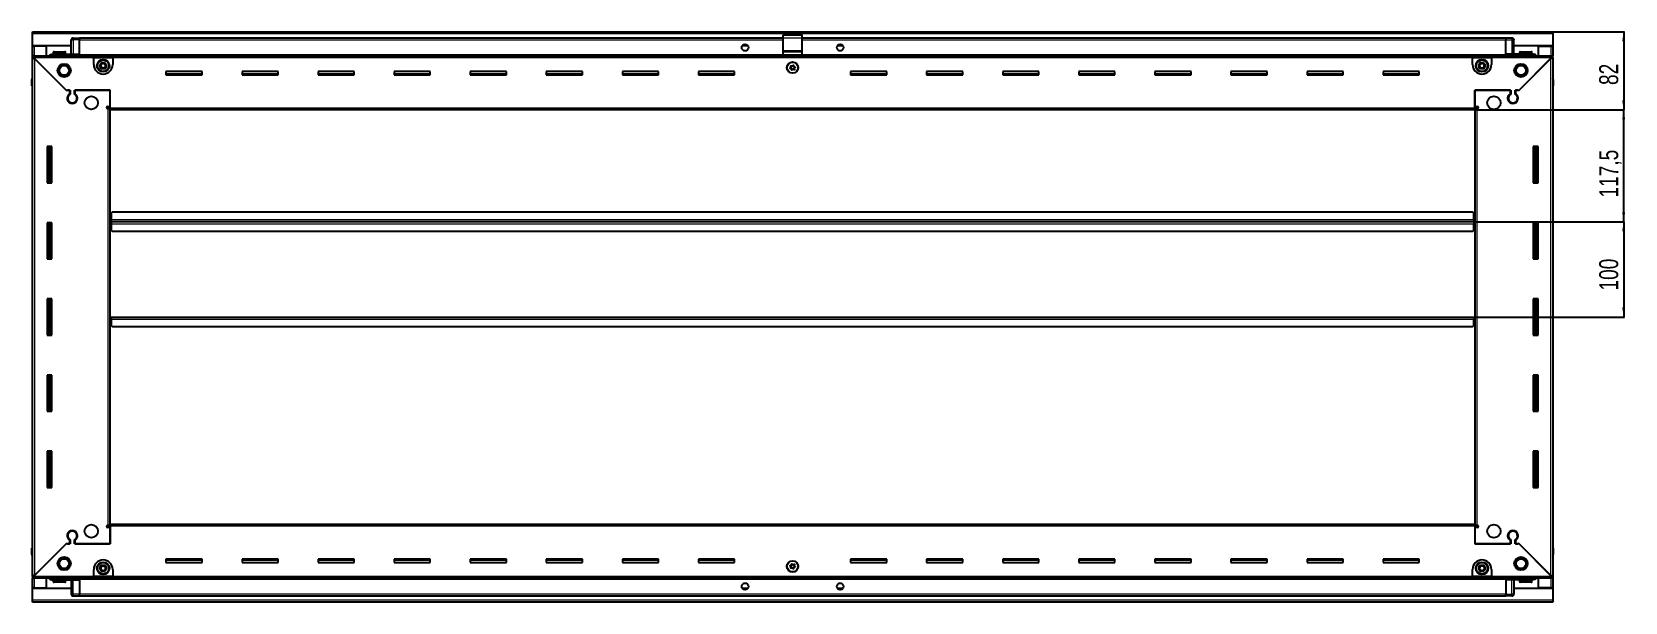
# Model space of a CAD drawing. Header units: millimetres. Extents: x 1132 to 6272, y -337 to 1933.
# Drawn here: x 4596 to 6272, y 1148 to 1747 of the extents above; entities that cross this region are included whole.
import ezdxf

# ---------------------------------------------------------------- set-up
doc = ezdxf.new("R2010")
doc.units = ezdxf.units.MM
doc.layers.add('FORMAT', color=7, linetype='Continuous')
doc.styles.add('SLDTEXTSTYLE0', font='TXT', dxfattribs={"width": 0.75})
doc.dimstyles.new('SLDDIMSTYLE0', dxfattribs={"dimtxt": 20, "dimasz": 10, "dimexe": 0, "dimexo": 0.0625, "dimgap": 5, "dimtad": 2, "dimdec": 1, "dimrnd": 1e-09, "dimzin": 12, "dimdsep": 46, "dimtxsty": 'SLDTEXTSTYLE0', "dimsah": 1, "dimcen": 0.09, "dimadec": 0, "dimazin": 3, "dimtfac": 1, "dimtofl": 0, "dimtmove": 0, "dimatfit": 3, "dimfxl": 0, "dimfrac": 2, "dimtolj": 1, "dimtzin": 12, "dimarcsym": 0})

# ---------------------------------------------------------------- blocks, each defined once
blk = doc.blocks.new('_D_6')
at = {"layer": 'FORMAT'}
for p, q in [((6196, 1746.6), (6271.5, 1746.6)), ((6270.5, 1746.6), (6270.5, 1664.6)), ((6114, 1664.6), (6271.5, 1664.6))]:
    blk.add_line(p, q, dxfattribs=at)
for points in [[(6270.5, 1746.6), (6268.9, 1736.6), (6272, 1736.6)], [(6270.5, 1664.6), (6272, 1674.6), (6268.9, 1674.6)]]:
    blk.add_solid(points, dxfattribs=at)
at = {"layer": 'FORMAT', "insert": (6244.7, 1690.8), "char_height": 20, "attachment_point": 1, "rotation": 90, "style": 'SLDTEXTSTYLE0'}
blk.add_mtext('82', dxfattribs=at)
blk = doc.blocks.new('_D_7')
at = {"layer": 'FORMAT'}
for p, q in [((6114, 1664.6), (6271.5, 1664.6)), ((6270.5, 1547.1), (6270.5, 1664.6)), ((6113, 1547.1), (6271.5, 1547.1))]:
    blk.add_line(p, q, dxfattribs=at)
for points in [[(6270.5, 1664.6), (6268.9, 1654.6), (6272, 1654.6)], [(6270.5, 1547.1), (6272, 1557.1), (6268.9, 1557.1)]]:
    blk.add_solid(points, dxfattribs=at)
at = {"layer": 'FORMAT', "insert": (6244.7, 1572.6), "char_height": 20, "attachment_point": 1, "rotation": 90, "style": 'SLDTEXTSTYLE0'}
blk.add_mtext('117,5', dxfattribs=at)
blk = doc.blocks.new('_D_8')
at = {"layer": 'FORMAT'}
for p, q in [((6113, 1547.1), (6271.5, 1547.1)), ((6270.5, 1547.1), (6270.5, 1447.1)), ((6113, 1447.1), (6271.5, 1447.1))]:
    blk.add_line(p, q, dxfattribs=at)
for points in [[(6270.5, 1547.1), (6268.9, 1537.1), (6272, 1537.1)], [(6270.5, 1447.1), (6272, 1457.1), (6268.9, 1457.1)]]:
    blk.add_solid(points, dxfattribs=at)
at = {"layer": 'FORMAT', "insert": (6244.7, 1474.9), "char_height": 20, "attachment_point": 1, "rotation": 90, "style": 'SLDTEXTSTYLE0'}
blk.add_mtext('100', dxfattribs=at)

msp = doc.modelspace()

# ---------------------------------------------------------------- linework, layer by layer
at = {"color": 7, "linetype": 'Continuous', "lineweight": 25}
for p, q in [((4596.95, 1746.6), (6195.95, 1746.6)), ((4596.95, 1744.5), (4596.95, 1746.6)), ((4596.95, 1732.1), (4596.95, 1744.5)), ((5386.45, 1743.6), (5406.45, 1743.6)), ((5386.45, 1740.34), (5386.45, 1743.6)), ((5406.45, 1740.34), (5406.45, 1743.6)), ((6195.95, 1746.6), (6195.95, 1744.5)), ((6195.95, 1744.5), (6195.95, 1732.1)), ((4637.95, 1732.1), (4596.95, 1732.1)), ((4596.95, 1731.6), (4596.95, 1732.1)), ((4596.95, 1731.6), (4599.05, 1731.6)), ((4596.95, 1721.35), (4596.95, 1731.6)), ((4598.45, 1731.6), (4598.45, 1732.1)), ((4611.95, 1731.6), (4599.05, 1731.6)), ((4611.95, 1721.35), (4611.95, 1731.6)), ((4637.95, 1723.1), (4637.95, 1738.1)), ((4638.63, 1739.6), (4638.63, 1739.6)), ((4639.95, 1740.1), (4646.45, 1740.1)), ((4639.95, 1740.1), (4646.45, 1740.1)), ((4646.45, 1740.1), (4646.45, 1740.1)), ((4646.45, 1740.1), (4646.45, 1740.1)), ((4646.45, 1740.1), (4646.45, 1738.1)), ((5386.45, 1739.95), (4646.45, 1739.95)), ((4646.45, 1723.1), (4646.45, 1738.1)), ((5349.33, 1732.1), (5343.58, 1732.1)), ((5386.45, 1727.19), (5386.45, 1740.34)), ((5386.45, 1726.1), (5386.45, 1727.19)), ((5386.45, 1726.1), (5406.45, 1726.1)), ((5386.45, 1722.6), (5386.45, 1726.1)), ((5406.45, 1727.19), (5406.45, 1740.34)), ((6146.45, 1739.95), (5406.45, 1739.95)), ((5406.45, 1726.1), (5406.45, 1727.19)), ((5406.45, 1722.6), (5406.45, 1726.1)), ((5449.33, 1732.1), (5443.58, 1732.1)), ((6146.45, 1740.1), (6146.45, 1740.1)), ((6152.95, 1740.1), (6146.45, 1740.1)), ((6152.95, 1740.1), (6146.45, 1740.1)), ((6146.45, 1740.1), (6146.45, 1738.1)), ((6146.45, 1723.1), (6146.45, 1738.1)), ((6154.95, 1738.1), (6154.95, 1738.1)), ((6154.95, 1723.1), (6154.95, 1738.1)), ((6195.95, 1732.1), (6154.95, 1732.1)), ((6180.95, 1721.35), (6180.95, 1731.6)), ((6180.95, 1731.6), (6193.85, 1731.6)), ((6193.85, 1731.6), (6195.95, 1731.6)), ((6194.45, 1731.6), (6194.45, 1732.1)), ((6195.95, 1731.6), (6195.95, 1732.1)), ((6195.95, 1731.6), (6195.95, 1721.35)), ((4596.95, 1719.85), (4596.95, 1721.35)), ((4596.95, 1721.35), (4597.95, 1721.35)), ((4596.95, 1719.35), (4596.95, 1719.85)), ((4596.95, 1719.85), (4597.95, 1719.85)), ((4596.95, 1174.85), (4596.95, 1719.35)), ((4598.45, 1719.35), (4596.95, 1719.35)), ((4597.95, 1719.85), (4597.95, 1721.35)), ((4597.95, 1721.35), (4661.45, 1721.35)), ((4598.55, 1719.25), (4632.45, 1685.35)), ((4633.15, 1684.65), (4599.05, 1718.75)), ((4617.45, 1723.1), (4646.45, 1723.1)), ((4618.95, 1725), (4618.95, 1723.1)), ((4619.75, 1725.8), (4631.15, 1725.8)), ((4631.95, 1723.1), (4631.95, 1725)), ((4646.45, 1723.1), (4646.45, 1722.6)), ((4646.45, 1721.95), (6146.45, 1721.95)), ((4661.45, 1719.25), (4661.45, 1721.35)), ((4661.45, 1721.35), (4681.45, 1721.35)), ((4661.45, 1719.85), (4681.45, 1719.85)), ((4661.45, 1712.35), (4661.45, 1719.25)), ((4681.45, 1721.35), (4681.45, 1719.25)), ((4681.45, 1721.35), (6111.45, 1721.35)), ((4681.45, 1719.25), (4681.45, 1712.35)), ((5386.45, 1722.6), (5406.45, 1722.6)), ((5390.45, 1722.6), (5390.45, 1721.95)), ((5392.95, 1721.95), (5392.95, 1722.6)), ((5399.95, 1721.95), (5399.95, 1722.6)), ((5402.45, 1721.95), (5402.45, 1722.6)), ((6111.45, 1719.25), (6111.45, 1721.35)), ((6111.45, 1721.35), (6131.45, 1721.35)), ((6111.45, 1719.85), (6131.45, 1719.85)), ((6111.45, 1712.35), (6111.45, 1719.25)), ((6131.45, 1721.35), (6194.95, 1721.35)), ((6131.45, 1721.35), (6131.45, 1719.25)), ((6131.45, 1719.25), (6131.45, 1712.35)), ((6146.45, 1723.1), (6146.45, 1722.6)), ((6175.45, 1723.1), (6146.45, 1723.1)), ((6193.85, 1718.75), (6159.75, 1684.65)), ((6160.45, 1685.35), (6194.35, 1719.25)), ((6160.95, 1725), (6160.95, 1723.1)), ((6161.75, 1725.8), (6173.15, 1725.8)), ((6173.95, 1723.1), (6173.95, 1725)), ((6194.45, 1719.35), (6195.95, 1719.35)), ((6194.95, 1719.85), (6194.95, 1721.35)), ((6194.95, 1721.35), (6195.95, 1721.35)), ((6194.95, 1719.85), (6195.95, 1719.85)), ((6195.95, 1719.85), (6195.95, 1721.35)), ((6195.95, 1719.85), (6195.95, 1719.35)), ((6195.95, 1719.35), (6195.95, 1174.85)), ((4596.45, 1696.6), (4596.45, 1690.1)), ((4596.45, 1690.1), (4596.45, 1696.6)), ((4775.45, 1705.1), (4737.45, 1705.1)), ((4737.45, 1705.1), (4737.45, 1701.6)), ((4775.45, 1702.35), (4737.45, 1702.35)), ((4737.45, 1701.6), (4775.45, 1701.6)), ((4775.45, 1701.6), (4775.45, 1705.1)), ((4855.45, 1705.1), (4817.45, 1705.1)), ((4817.45, 1705.1), (4817.45, 1701.6)), ((4855.45, 1702.35), (4817.45, 1702.35)), ((4817.45, 1701.6), (4855.45, 1701.6)), ((4855.45, 1701.6), (4855.45, 1705.1)), ((4935.45, 1705.1), (4897.45, 1705.1)), ((4897.45, 1705.1), (4897.45, 1701.6)), ((4935.45, 1702.35), (4897.45, 1702.35)), ((4897.45, 1701.6), (4935.45, 1701.6)), ((4935.45, 1701.6), (4935.45, 1705.1)), ((5015.45, 1705.1), (4977.45, 1705.1)), ((4977.45, 1705.1), (4977.45, 1701.6)), ((5015.45, 1702.35), (4977.45, 1702.35)), ((4977.45, 1701.6), (5015.45, 1701.6)), ((5015.45, 1701.6), (5015.45, 1705.1)), ((5095.45, 1705.1), (5057.45, 1705.1)), ((5057.45, 1705.1), (5057.45, 1701.6)), ((5095.45, 1702.35), (5057.45, 1702.35)), ((5057.45, 1701.6), (5095.45, 1701.6)), ((5095.45, 1701.6), (5095.45, 1705.1)), ((5175.45, 1705.1), (5137.45, 1705.1)), ((5137.45, 1705.1), (5137.45, 1701.6)), ((5175.45, 1702.35), (5137.45, 1702.35)), ((5137.45, 1701.6), (5175.45, 1701.6)), ((5175.45, 1701.6), (5175.45, 1705.1)), ((5255.45, 1705.1), (5217.45, 1705.1)), ((5217.45, 1705.1), (5217.45, 1701.6)), ((5255.45, 1702.35), (5217.45, 1702.35)), ((5217.45, 1701.6), (5255.45, 1701.6)), ((5255.45, 1701.6), (5255.45, 1705.1)), ((5335.45, 1705.1), (5297.45, 1705.1)), ((5297.45, 1705.1), (5297.45, 1701.6)), ((5335.45, 1702.35), (5297.45, 1702.35)), ((5297.45, 1701.6), (5335.45, 1701.6)), ((5335.45, 1701.6), (5335.45, 1705.1)), ((5495.45, 1705.1), (5457.45, 1705.1)), ((5457.45, 1705.1), (5457.45, 1701.6)), ((5495.45, 1702.35), (5457.45, 1702.35)), ((5457.45, 1701.6), (5495.45, 1701.6)), ((5495.45, 1701.6), (5495.45, 1705.1)), ((5575.45, 1705.1), (5537.45, 1705.1)), ((5537.45, 1705.1), (5537.45, 1701.6)), ((5575.45, 1702.35), (5537.45, 1702.35)), ((5537.45, 1701.6), (5575.45, 1701.6)), ((5575.45, 1701.6), (5575.45, 1705.1)), ((5655.45, 1705.1), (5617.45, 1705.1)), ((5617.45, 1705.1), (5617.45, 1701.6)), ((5655.45, 1702.35), (5617.45, 1702.35)), ((5617.45, 1701.6), (5655.45, 1701.6)), ((5655.45, 1701.6), (5655.45, 1705.1)), ((5735.45, 1705.1), (5697.45, 1705.1)), ((5697.45, 1705.1), (5697.45, 1701.6)), ((5735.45, 1702.35), (5697.45, 1702.35)), ((5697.45, 1701.6), (5735.45, 1701.6)), ((5735.45, 1701.6), (5735.45, 1705.1)), ((5815.45, 1705.1), (5777.45, 1705.1)), ((5777.45, 1705.1), (5777.45, 1701.6)), ((5815.45, 1702.35), (5777.45, 1702.35)), ((5777.45, 1701.6), (5815.45, 1701.6)), ((5815.45, 1701.6), (5815.45, 1705.1)), ((5895.45, 1705.1), (5857.45, 1705.1)), ((5857.45, 1705.1), (5857.45, 1701.6)), ((5895.45, 1702.35), (5857.45, 1702.35)), ((5857.45, 1701.6), (5895.45, 1701.6)), ((5895.45, 1701.6), (5895.45, 1705.1)), ((5975.45, 1705.1), (5937.45, 1705.1)), ((5937.45, 1705.1), (5937.45, 1701.6)), ((5975.45, 1702.35), (5937.45, 1702.35)), ((5937.45, 1701.6), (5975.45, 1701.6)), ((5975.45, 1701.6), (5975.45, 1705.1)), ((6055.45, 1705.1), (6017.45, 1705.1)), ((6017.45, 1705.1), (6017.45, 1701.6)), ((6055.45, 1702.35), (6017.45, 1702.35)), ((6017.45, 1701.6), (6055.45, 1701.6)), ((6055.45, 1701.6), (6055.45, 1705.1)), ((6195.95, 1697.93), (6195.95, 1697.93)), ((6196.45, 1696.6), (6196.45, 1690.1)), ((6196.45, 1690.1), (6196.45, 1696.6)), ((4596.45, 1690.1), (4596.45, 1690.1)), ((4596.95, 1690.1), (4596.45, 1690.1)), ((4596.6, 1690.1), (4596.6, 1204.1)), ((4632.45, 1685.35), (4636.65, 1685.35)), ((4633.85, 1685.35), (4633.15, 1684.65)), ((4635.95, 1685.35), (4633.85, 1685.35)), ((4635.95, 1685.35), (4635.95, 1681.46)), ((4636.65, 1685.35), (4636.65, 1681.07)), ((4641.25, 1685.35), (4678.95, 1685.35)), ((4641.25, 1681.07), (4641.25, 1685.35)), ((4641.95, 1681.46), (4641.95, 1685.35)), ((4678.95, 1685.35), (4641.95, 1685.35)), ((4678.95, 1666.7), (4678.95, 1685.35)), ((4678.95, 1668.1), (4678.95, 1685.35)), ((6113.95, 1685.35), (6151.65, 1685.35)), ((6113.95, 1666.7), (6113.95, 1685.35)), ((6113.95, 1685.35), (6113.95, 1668.1)), ((6150.95, 1685.35), (6113.95, 1685.35)), ((6150.95, 1685.35), (6150.95, 1681.46)), ((6151.65, 1685.35), (6151.65, 1681.07)), ((6156.25, 1685.35), (6160.45, 1685.35)), ((6156.25, 1681.07), (6156.25, 1685.35)), ((6159.05, 1685.35), (6156.95, 1685.35)), ((6156.95, 1681.46), (6156.95, 1685.35)), ((6159.75, 1684.65), (6159.05, 1685.35)), ((6195.95, 1690.1), (6196.45, 1690.1)), ((6196.3, 1204.1), (6196.3, 1690.1)), ((6196.45, 1690.1), (6196.45, 1690.1)), ((6196.45, 1690.1), (6196.45, 1690.1)), ((4636.95, 1672.49), (4636.95, 1671.73)), ((4676.1, 1668.1), (4678.95, 1668.1)), ((4676.85, 1666.1), (4676.1, 1666.1)), ((4676.85, 1666.1), (4678.95, 1666.1)), ((4678.95, 1667.1), (4676.95, 1667.1)), ((4676.95, 1667.1), (4676.95, 1666.1)), ((4678.95, 1664.6), (4678.95, 1666.7)), ((6113.95, 1664.6), (4678.95, 1664.6)), ((4678.95, 1229.6), (4678.95, 1664.6)), ((6113.95, 1668.1), (6116.8, 1668.1)), ((6115.95, 1667.1), (6113.95, 1667.1)), ((6113.95, 1666.7), (6113.95, 1664.6)), ((6113.95, 1666.1), (6116.05, 1666.1)), ((6113.95, 1664.6), (6113.95, 1229.6)), ((6115.95, 1666.1), (6115.95, 1667.1)), ((6116.8, 1666.1), (6116.05, 1666.1)), ((6155.95, 1672.49), (6155.95, 1671.73)), ((4617.45, 1626.1), (4612.45, 1626.1)), ((4612.45, 1626.1), (4612.45, 1588.1)), ((4614.6, 1588.1), (4614.6, 1626.1)), ((4616.4, 1588.1), (4616.4, 1626.1)), ((4616.43, 1588.1), (4616.43, 1626.1)), ((4617.45, 1588.1), (4617.45, 1626.1)), ((6175.45, 1626.1), (6175.45, 1588.1)), ((6180.45, 1626.1), (6175.45, 1626.1)), ((6176.48, 1626.1), (6176.48, 1588.1)), ((6176.51, 1626.1), (6176.51, 1588.1)), ((6178.3, 1626.1), (6178.3, 1588.1)), ((6180.45, 1588.1), (6180.45, 1626.1)), ((4612.45, 1588.1), (4617.45, 1588.1)), ((6175.45, 1588.1), (6180.45, 1588.1)), ((4617.45, 1546.1), (4612.45, 1546.1)), ((4612.45, 1546.1), (4612.45, 1508.1)), ((4614.6, 1508.1), (4614.6, 1546.1)), ((4616.4, 1508.1), (4616.4, 1546.1)), ((4616.43, 1508.1), (4616.43, 1546.1)), ((4617.45, 1508.1), (4617.45, 1546.1)), ((4679.7, 1547.1), (4678.95, 1547.1)), ((4679.95, 1549.95), (4679.7, 1549.95)), ((4679.7, 1549.95), (4679.7, 1547.1)), ((4679.7, 1547.1), (4679.7, 1544.25)), ((4679.7, 1544.25), (4679.95, 1544.25)), ((4680.95, 1557.1), (4679.95, 1556.1)), ((4679.95, 1556.1), (4679.95, 1549.2)), ((4679.95, 1547.1), (4679.95, 1549.2)), ((4679.95, 1545), (4679.95, 1547.1)), ((6112.95, 1547.1), (4679.95, 1547.1)), ((4679.95, 1545), (4679.95, 1538.1)), ((6111.95, 1557.1), (4680.95, 1557.1)), ((6112.95, 1556.1), (6111.95, 1557.1)), ((6112.95, 1549.2), (6112.95, 1556.1)), ((6113.2, 1549.95), (6112.95, 1549.95)), ((6112.95, 1549.2), (6112.95, 1547.1)), ((6112.95, 1547.1), (6112.95, 1545)), ((6112.95, 1538.1), (6112.95, 1545)), ((6112.95, 1544.25), (6113.2, 1544.25)), ((6113.2, 1547.1), (6113.2, 1549.95)), ((6113.2, 1544.25), (6113.2, 1547.1)), ((6113.95, 1547.1), (6113.2, 1547.1)), ((6175.45, 1546.1), (6175.45, 1508.1)), ((6180.45, 1546.1), (6175.45, 1546.1)), ((6176.48, 1546.1), (6176.48, 1508.1)), ((6176.51, 1546.1), (6176.51, 1508.1)), ((6178.3, 1546.1), (6178.3, 1508.1)), ((6180.45, 1508.1), (6180.45, 1546.1)), ((4679.95, 1538.1), (4680.95, 1537.1)), ((4680.95, 1537.1), (6111.95, 1537.1)), ((6111.95, 1537.1), (6112.95, 1538.1)), ((4612.45, 1508.1), (4617.45, 1508.1)), ((6175.45, 1508.1), (6180.45, 1508.1)), ((4617.45, 1466.1), (4612.45, 1466.1)), ((4612.45, 1466.1), (4612.45, 1428.1)), ((4614.6, 1428.1), (4614.6, 1466.1)), ((4616.4, 1428.1), (4616.4, 1466.1)), ((4616.43, 1428.1), (4616.43, 1466.1)), ((4617.45, 1428.1), (4617.45, 1466.1)), ((6175.45, 1466.1), (6175.45, 1428.1)), ((6180.45, 1466.1), (6175.45, 1466.1)), ((6176.48, 1466.1), (6176.48, 1428.1)), ((6176.51, 1466.1), (6176.51, 1428.1)), ((6178.3, 1466.1), (6178.3, 1428.1)), ((6180.45, 1428.1), (6180.45, 1466.1)), ((4678.95, 1447.1), (4679.7, 1447.1)), ((4679.7, 1447.1), (4679.7, 1444.25)), ((4679.7, 1444.25), (4679.95, 1444.25)), ((4679.95, 1445), (4679.95, 1447.1)), ((4679.95, 1447.1), (6112.95, 1447.1)), ((4679.95, 1445), (4679.95, 1438.1)), ((6112.95, 1447.1), (6112.95, 1445)), ((6112.95, 1438.1), (6112.95, 1445)), ((6112.95, 1444.25), (6113.2, 1444.25)), ((6113.2, 1444.25), (6113.2, 1447.1)), ((6113.2, 1447.1), (6113.95, 1447.1)), ((4612.45, 1428.1), (4617.45, 1428.1)), ((4679.95, 1438.1), (4680.95, 1437.1)), ((4680.95, 1437.1), (6111.95, 1437.1)), ((6111.95, 1437.1), (6112.95, 1438.1)), ((6175.45, 1428.1), (6180.45, 1428.1)), ((4617.45, 1386.1), (4612.45, 1386.1)), ((4612.45, 1386.1), (4612.45, 1348.1)), ((4614.6, 1348.1), (4614.6, 1386.1)), ((4616.4, 1348.1), (4616.4, 1386.1)), ((4616.43, 1348.1), (4616.43, 1386.1)), ((4617.45, 1348.1), (4617.45, 1386.1)), ((6175.45, 1386.1), (6175.45, 1348.1)), ((6180.45, 1386.1), (6175.45, 1386.1)), ((6176.48, 1386.1), (6176.48, 1348.1)), ((6176.51, 1386.1), (6176.51, 1348.1)), ((6178.3, 1386.1), (6178.3, 1348.1)), ((6180.45, 1348.1), (6180.45, 1386.1)), ((4612.45, 1348.1), (4617.45, 1348.1)), ((6175.45, 1348.1), (6180.45, 1348.1)), ((4617.45, 1306.1), (4612.45, 1306.1)), ((4612.45, 1306.1), (4612.45, 1268.1)), ((4614.6, 1268.1), (4614.6, 1306.1)), ((4616.4, 1268.1), (4616.4, 1306.1)), ((4616.43, 1268.1), (4616.43, 1306.1)), ((4617.45, 1268.1), (4617.45, 1306.1)), ((6175.45, 1306.1), (6175.45, 1268.1)), ((6180.45, 1306.1), (6175.45, 1306.1)), ((6176.48, 1306.1), (6176.48, 1268.1)), ((6176.51, 1306.1), (6176.51, 1268.1)), ((6178.3, 1306.1), (6178.3, 1268.1)), ((6180.45, 1268.1), (6180.45, 1306.1)), ((4612.45, 1268.1), (4617.45, 1268.1)), ((6175.45, 1268.1), (6180.45, 1268.1)), ((4676.1, 1228.1), (4676.85, 1228.1)), ((4678.95, 1226.1), (4676.1, 1226.1)), ((4678.95, 1228.1), (4676.85, 1228.1)), ((4676.95, 1228.1), (4676.95, 1227.1)), ((4676.95, 1227.1), (4678.95, 1227.1)), ((4678.95, 1229.6), (6113.95, 1229.6)), ((4678.95, 1227.5), (4678.95, 1229.6)), ((4678.95, 1227.5), (4678.95, 1208.85)), ((4678.95, 1208.85), (4678.95, 1226.1)), ((6113.95, 1229.6), (6113.95, 1227.5)), ((6116.05, 1228.1), (6113.95, 1228.1)), ((6113.95, 1227.5), (6113.95, 1208.85)), ((6113.95, 1227.1), (6115.95, 1227.1)), ((6113.95, 1226.1), (6113.95, 1208.85)), ((6116.8, 1226.1), (6113.95, 1226.1)), ((6115.95, 1227.1), (6115.95, 1228.1)), ((6116.05, 1228.1), (6116.8, 1228.1)), ((4632.45, 1208.85), (4598.55, 1174.95)), ((4599.05, 1175.45), (4633.15, 1209.55)), ((4636.65, 1208.85), (4632.45, 1208.85)), ((4633.15, 1209.55), (4633.85, 1208.85)), ((4633.85, 1208.85), (4635.95, 1208.85)), ((4635.95, 1212.74), (4635.95, 1208.85)), ((4636.65, 1213.14), (4636.65, 1208.85)), ((4636.95, 1222.48), (4636.95, 1221.72)), ((4641.25, 1208.85), (4641.25, 1213.14)), ((4678.95, 1208.85), (4641.25, 1208.85)), ((4641.95, 1208.85), (4641.95, 1212.74)), ((4641.95, 1208.85), (4678.95, 1208.85)), ((6151.65, 1208.85), (6113.95, 1208.85)), ((6113.95, 1208.85), (6150.95, 1208.85)), ((6150.95, 1212.74), (6150.95, 1208.85)), ((6151.65, 1213.14), (6151.65, 1208.85)), ((6155.95, 1222.48), (6155.95, 1221.72)), ((6156.25, 1208.85), (6156.25, 1213.14)), ((6160.45, 1208.85), (6156.25, 1208.85)), ((6156.95, 1208.85), (6156.95, 1212.74)), ((6156.95, 1208.85), (6159.05, 1208.85)), ((6159.05, 1208.85), (6159.75, 1209.55)), ((6159.75, 1209.55), (6193.85, 1175.45)), ((6194.35, 1174.95), (6160.45, 1208.85)), ((4596.45, 1204.1), (4596.45, 1204.1)), ((4596.45, 1197.6), (4596.45, 1204.1)), ((4596.45, 1204.1), (4596.45, 1204.1)), ((4596.45, 1204.1), (4596.45, 1197.6)), ((4596.95, 1204.1), (4596.45, 1204.1)), ((4596.95, 1196.28), (4596.95, 1196.28)), ((4775.45, 1192.6), (4737.45, 1192.6)), ((4737.45, 1192.6), (4737.45, 1189.1)), ((4737.45, 1191.85), (4775.45, 1191.85)), ((4775.45, 1189.1), (4775.45, 1192.6)), ((4855.45, 1192.6), (4817.45, 1192.6)), ((4817.45, 1192.6), (4817.45, 1189.1)), ((4817.45, 1191.85), (4855.45, 1191.85)), ((4855.45, 1189.1), (4855.45, 1192.6)), ((4935.45, 1192.6), (4897.45, 1192.6)), ((4897.45, 1192.6), (4897.45, 1189.1)), ((4897.45, 1191.85), (4935.45, 1191.85)), ((4935.45, 1189.1), (4935.45, 1192.6)), ((5015.45, 1192.6), (4977.45, 1192.6)), ((4977.45, 1192.6), (4977.45, 1189.1)), ((4977.45, 1191.85), (5015.45, 1191.85)), ((5015.45, 1189.1), (5015.45, 1192.6)), ((5095.45, 1192.6), (5057.45, 1192.6)), ((5057.45, 1192.6), (5057.45, 1189.1)), ((5057.45, 1191.85), (5095.45, 1191.85)), ((5095.45, 1189.1), (5095.45, 1192.6)), ((5175.45, 1192.6), (5137.45, 1192.6)), ((5137.45, 1192.6), (5137.45, 1189.1)), ((5137.45, 1191.85), (5175.45, 1191.85)), ((5175.45, 1189.1), (5175.45, 1192.6)), ((5255.45, 1192.6), (5217.45, 1192.6)), ((5217.45, 1192.6), (5217.45, 1189.1)), ((5217.45, 1191.85), (5255.45, 1191.85)), ((5255.45, 1189.1), (5255.45, 1192.6)), ((5335.45, 1192.6), (5297.45, 1192.6)), ((5297.45, 1192.6), (5297.45, 1189.1)), ((5297.45, 1191.85), (5335.45, 1191.85)), ((5335.45, 1189.1), (5335.45, 1192.6)), ((5495.45, 1192.6), (5457.45, 1192.6)), ((5457.45, 1192.6), (5457.45, 1189.1)), ((5457.45, 1191.85), (5495.45, 1191.85)), ((5495.45, 1189.1), (5495.45, 1192.6)), ((5575.45, 1192.6), (5537.45, 1192.6)), ((5537.45, 1192.6), (5537.45, 1189.1)), ((5537.45, 1191.85), (5575.45, 1191.85)), ((5575.45, 1189.1), (5575.45, 1192.6)), ((5655.45, 1192.6), (5617.45, 1192.6)), ((5617.45, 1192.6), (5617.45, 1189.1)), ((5617.45, 1191.85), (5655.45, 1191.85)), ((5655.45, 1189.1), (5655.45, 1192.6)), ((5735.45, 1192.6), (5697.45, 1192.6)), ((5697.45, 1192.6), (5697.45, 1189.1)), ((5697.45, 1191.85), (5735.45, 1191.85)), ((5735.45, 1189.1), (5735.45, 1192.6)), ((5815.45, 1192.6), (5777.45, 1192.6)), ((5777.45, 1192.6), (5777.45, 1189.1)), ((5777.45, 1191.85), (5815.45, 1191.85)), ((5815.45, 1189.1), (5815.45, 1192.6)), ((5895.45, 1192.6), (5857.45, 1192.6)), ((5857.45, 1192.6), (5857.45, 1189.1)), ((5857.45, 1191.85), (5895.45, 1191.85)), ((5895.45, 1189.1), (5895.45, 1192.6)), ((5975.45, 1192.6), (5937.45, 1192.6)), ((5937.45, 1192.6), (5937.45, 1189.1)), ((5937.45, 1191.85), (5975.45, 1191.85)), ((5975.45, 1189.1), (5975.45, 1192.6)), ((6055.45, 1192.6), (6017.45, 1192.6)), ((6017.45, 1192.6), (6017.45, 1189.1)), ((6017.45, 1191.85), (6055.45, 1191.85)), ((6055.45, 1189.1), (6055.45, 1192.6)), ((6195.95, 1204.1), (6196.45, 1204.1)), ((6196.45, 1204.1), (6196.45, 1204.1)), ((6196.45, 1197.6), (6196.45, 1204.1)), ((6196.45, 1204.1), (6196.45, 1197.6)), ((4596.95, 1174.35), (4596.95, 1174.85)), ((4598.45, 1174.85), (4596.95, 1174.85)), ((4596.95, 1174.35), (4596.95, 1172.85)), ((4597.95, 1174.35), (4596.95, 1174.35)), ((4597.95, 1174.35), (4597.95, 1172.85)), ((4661.45, 1174.95), (4661.45, 1181.85)), ((4661.45, 1172.85), (4661.45, 1174.95)), ((4681.45, 1174.35), (4661.45, 1174.35)), ((4681.45, 1181.85), (4681.45, 1174.95)), ((4681.45, 1174.95), (4681.45, 1172.85)), ((4737.45, 1189.1), (4775.45, 1189.1)), ((4817.45, 1189.1), (4855.45, 1189.1)), ((4897.45, 1189.1), (4935.45, 1189.1)), ((4977.45, 1189.1), (5015.45, 1189.1)), ((5057.45, 1189.1), (5095.45, 1189.1)), ((5137.45, 1189.1), (5175.45, 1189.1)), ((5217.45, 1189.1), (5255.45, 1189.1)), ((5297.45, 1189.1), (5335.45, 1189.1)), ((5457.45, 1189.1), (5495.45, 1189.1)), ((5537.45, 1189.1), (5575.45, 1189.1)), ((5617.45, 1189.1), (5655.45, 1189.1)), ((5697.45, 1189.1), (5735.45, 1189.1)), ((5777.45, 1189.1), (5815.45, 1189.1)), ((5857.45, 1189.1), (5895.45, 1189.1)), ((5937.45, 1189.1), (5975.45, 1189.1)), ((6017.45, 1189.1), (6055.45, 1189.1)), ((6111.45, 1174.95), (6111.45, 1181.85)), ((6111.45, 1172.85), (6111.45, 1174.95)), ((6131.45, 1174.35), (6111.45, 1174.35)), ((6131.45, 1181.85), (6131.45, 1174.95)), ((6131.45, 1174.95), (6131.45, 1172.85)), ((6194.45, 1174.85), (6195.95, 1174.85)), ((6194.95, 1174.35), (6194.95, 1172.85)), ((6195.95, 1174.35), (6194.95, 1174.35)), ((6195.95, 1174.85), (6195.95, 1174.35)), ((6195.95, 1174.35), (6195.95, 1172.85)), ((4596.95, 1162.6), (4596.95, 1172.85)), ((4597.95, 1172.85), (4596.95, 1172.85)), ((4599.05, 1162.6), (4596.95, 1162.6)), ((4596.95, 1162.1), (4596.95, 1162.6)), ((4596.95, 1149.7), (4596.95, 1162.1)), ((4596.95, 1162.1), (4637.95, 1162.1)), ((4661.45, 1172.85), (4597.95, 1172.85)), ((4598.45, 1162.1), (4598.45, 1162.6)), ((4599.05, 1162.6), (4611.95, 1162.6)), ((4611.95, 1162.6), (4611.95, 1172.85)), ((4617.45, 1171.1), (4646.45, 1171.1)), ((4618.95, 1171.1), (4618.95, 1169.2)), ((4623.53, 1168.4), (4619.75, 1168.4)), ((4631.15, 1168.4), (4623.53, 1168.4)), ((4631.95, 1169.2), (4631.95, 1171.1)), ((4637.95, 1171.1), (4637.95, 1156.1)), ((6146.45, 1172.25), (4646.45, 1172.25)), ((4646.45, 1171.1), (4646.45, 1171.6)), ((4646.45, 1171.1), (4646.45, 1156.1)), ((4681.45, 1172.85), (4661.45, 1172.85)), ((6111.45, 1172.85), (4681.45, 1172.85)), ((5343.58, 1162.1), (5349.33, 1162.1)), ((5443.58, 1162.1), (5449.33, 1162.1)), ((6131.45, 1172.85), (6111.45, 1172.85)), ((6194.95, 1172.85), (6131.45, 1172.85)), ((6146.45, 1171.1), (6146.45, 1171.6)), ((6175.45, 1171.1), (6146.45, 1171.1)), ((6146.45, 1171.1), (6146.45, 1156.1)), ((6154.95, 1171.1), (6154.95, 1156.1)), ((6154.95, 1162.1), (6195.95, 1162.1)), ((6160.95, 1171.1), (6160.95, 1169.2)), ((6168.75, 1168.4), (6161.75, 1168.4)), ((6173.15, 1168.4), (6168.75, 1168.4)), ((6173.95, 1169.2), (6173.95, 1171.1)), ((6180.95, 1162.6), (6180.95, 1172.85)), ((6193.85, 1162.6), (6180.95, 1162.6)), ((6195.95, 1162.6), (6193.85, 1162.6)), ((6194.45, 1162.1), (6194.45, 1162.6)), ((6195.95, 1172.85), (6194.95, 1172.85)), ((6195.95, 1172.85), (6195.95, 1162.6)), ((6195.95, 1162.1), (6195.95, 1162.6)), ((6195.95, 1162.1), (6195.95, 1149.7)), ((4596.95, 1147.6), (4596.95, 1149.7)), ((6195.95, 1147.6), (4596.95, 1147.6)), ((4637.95, 1156.1), (4637.95, 1156.1)), ((4639.95, 1154.1), (4646.45, 1154.1)), ((4639.95, 1154.1), (4646.45, 1154.1)), ((4646.45, 1154.1), (4646.45, 1156.1)), ((4646.45, 1154.25), (6146.45, 1154.25)), ((4646.45, 1154.1), (4646.45, 1154.1)), ((6146.45, 1154.1), (6146.45, 1156.1)), ((6146.45, 1154.1), (6146.45, 1154.1)), ((6152.95, 1154.1), (6146.45, 1154.1)), ((6146.45, 1154.1), (6146.45, 1154.1)), ((6152.95, 1154.1), (6146.45, 1154.1)), ((6154.28, 1154.6), (6154.28, 1154.6)), ((6195.95, 1149.7), (6195.95, 1147.6))]:
    msp.add_line(p, q, dxfattribs=at)
at = {"color": 8, "linetype": 'Continuous', "lineweight": 18}
for p, q in [((6195.95, 1744.5), (4596.95, 1744.5)), ((4599.05, 1731.6), (4599.05, 1732.1)), ((4599.05, 1721.35), (4599.05, 1731.6)), ((4637.95, 1738.1), (4639.95, 1738.1)), ((4639.95, 1740.1), (4639.95, 1738.1)), ((4639.95, 1738.1), (4639.95, 1723.1)), ((4646.45, 1738.1), (4639.95, 1738.1)), ((5386.45, 1737.95), (4646.45, 1737.95)), ((5386.45, 1740.34), (5406.45, 1740.34)), ((5386.45, 1727.19), (5406.45, 1727.19)), ((6146.45, 1737.95), (5406.45, 1737.95)), ((6146.45, 1738.1), (6152.95, 1738.1)), ((6152.95, 1740.1), (6152.95, 1738.1)), ((6154.95, 1738.1), (6152.95, 1738.1)), ((6152.95, 1738.1), (6152.95, 1723.1)), ((6193.85, 1732.1), (6193.85, 1731.6)), ((6193.85, 1731.6), (6193.85, 1721.35)), ((4661.45, 1719.25), (4598.55, 1719.25)), ((4599.05, 1718.75), (4599.05, 1175.45)), ((4618.95, 1725), (4631.95, 1725)), ((5386.45, 1722.6), (4646.45, 1722.6)), ((6146.45, 1721.37), (4646.45, 1721.37)), ((4661.45, 1719.25), (4681.45, 1719.25)), ((6111.45, 1719.25), (4681.45, 1719.25)), ((5392.45, 1721.95), (5392.45, 1722.6)), ((5400.45, 1721.95), (5400.45, 1722.6)), ((6146.45, 1722.6), (5406.45, 1722.6)), ((6111.45, 1719.25), (6131.45, 1719.25)), ((6194.35, 1719.25), (6131.45, 1719.25)), ((6160.95, 1725), (6173.95, 1725)), ((6193.85, 1175.45), (6193.85, 1718.75)), ((4596.95, 1696.6), (4596.45, 1696.6)), ((6195.95, 1696.6), (6196.45, 1696.6)), ((4676.85, 1228.1), (4676.85, 1666.1)), ((4678.95, 1666.7), (6113.95, 1666.7)), ((6116.05, 1666.1), (6116.05, 1228.1)), ((4613.95, 1626.1), (4613.95, 1588.1)), ((4615.19, 1626.1), (4615.19, 1588.1)), ((6177.72, 1588.1), (6177.72, 1626.1)), ((6178.95, 1588.1), (6178.95, 1626.1)), ((4613.95, 1546.1), (4613.95, 1508.1)), ((4615.19, 1546.1), (4615.19, 1508.1)), ((6112.95, 1549.2), (4679.95, 1549.2)), ((4679.95, 1545), (6112.95, 1545)), ((6177.72, 1508.1), (6177.72, 1546.1)), ((6178.95, 1508.1), (6178.95, 1546.1)), ((4613.95, 1466.1), (4613.95, 1428.1)), ((4615.19, 1466.1), (4615.19, 1428.1)), ((6177.72, 1428.1), (6177.72, 1466.1)), ((6178.95, 1428.1), (6178.95, 1466.1)), ((4679.95, 1445), (6112.95, 1445)), ((4613.95, 1386.1), (4613.95, 1348.1)), ((4615.19, 1386.1), (4615.19, 1348.1)), ((6177.72, 1348.1), (6177.72, 1386.1)), ((6178.95, 1348.1), (6178.95, 1386.1)), ((4613.95, 1306.1), (4613.95, 1268.1)), ((4615.19, 1306.1), (4615.19, 1268.1)), ((6177.72, 1268.1), (6177.72, 1306.1)), ((6178.95, 1268.1), (6178.95, 1306.1)), ((6113.95, 1227.5), (4678.95, 1227.5)), ((4596.95, 1197.6), (4596.45, 1197.6)), ((6195.95, 1197.6), (6196.45, 1197.6)), ((4598.55, 1174.95), (4661.45, 1174.95)), ((4681.45, 1174.95), (4661.45, 1174.95)), ((4681.45, 1174.95), (6111.45, 1174.95)), ((6131.45, 1174.95), (6111.45, 1174.95)), ((6131.45, 1174.95), (6194.35, 1174.95)), ((4599.05, 1162.6), (4599.05, 1172.85)), ((4599.05, 1162.1), (4599.05, 1162.6)), ((4623.26, 1169.2), (4618.95, 1169.2)), ((4631.95, 1169.2), (4623.26, 1169.2)), ((4639.95, 1156.1), (4639.95, 1171.1)), ((4646.45, 1172.84), (6146.45, 1172.84)), ((4646.45, 1171.6), (6146.45, 1171.6)), ((4646.45, 1156.25), (6146.45, 1156.25)), ((6152.95, 1156.1), (6152.95, 1171.1)), ((6168.93, 1169.2), (6160.95, 1169.2)), ((6173.95, 1169.2), (6168.93, 1169.2)), ((6193.85, 1172.85), (6193.85, 1162.6)), ((6193.85, 1162.6), (6193.85, 1162.1)), ((6195.95, 1149.7), (4596.95, 1149.7)), ((4637.95, 1156.1), (4639.95, 1156.1)), ((4639.95, 1154.1), (4639.95, 1156.1)), ((4646.45, 1156.1), (4639.95, 1156.1)), ((6146.45, 1156.1), (6152.95, 1156.1)), ((6154.95, 1156.1), (6152.95, 1156.1)), ((6152.95, 1154.1), (6152.95, 1156.1))]:
    msp.add_line(p, q, dxfattribs=at)
at = {"color": 7, "linetype": 'Continuous', "lineweight": 25, "flags": 128}
msp.add_lwpolyline([(6154.81, 1738.86), (6154.92, 1738.49), (6154.95, 1738.1)], dxfattribs=at)
at = {"color": 7, "linetype": 'Continuous', "lineweight": 25}
for centre, radius in [((5346.45, 1730.1), 3.5), ((5446.45, 1730.1), 3.5), ((4630.45, 1706.1), 7), ((4630.45, 1706.1), 6.02), ((4630.45, 1706.1), 5.1), ((4671.45, 1711.1), 6.5), ((4671.45, 1711.1), 3.46), ((5396.45, 1709.1), 6), ((5396.45, 1708.95), 5.79), ((5396.45, 1708.95), 1.85), ((6121.45, 1711.1), 6.5), ((6121.45, 1711.1), 3.46), ((6162.45, 1706.1), 7), ((6162.45, 1706.1), 6.03), ((6162.45, 1706.1), 5.1), ((4658.95, 1672.1), 7), ((6133.95, 1672.1), 7), ((4658.95, 1222.1), 7), ((6133.95, 1222.1), 7), ((4630.45, 1188.1), 7), ((4630.45, 1188.1), 6.03), ((4630.45, 1188.1), 5.1), ((5396.45, 1185.1), 6), ((5396.45, 1185.25), 5.79), ((6162.45, 1188.1), 7), ((6162.45, 1188.1), 6.02), ((6162.45, 1188.1), 5.1), ((4671.45, 1183.1), 6.5), ((4671.45, 1183.1), 3.46), ((5396.45, 1185.25), 1.85), ((6121.45, 1183.1), 6.5), ((6121.45, 1183.1), 3.46), ((5346.45, 1164.1), 3.5), ((5446.45, 1164.1), 3.5)]:
    msp.add_circle(centre, radius, dxfattribs=at)
at = {"color": 8, "linetype": 'Continuous', "lineweight": 18}
for centre in [(4671.45, 1711.1), (6121.45, 1711.1), (4671.45, 1183.1), (6121.45, 1183.1)]:
    msp.add_circle(centre, 5.7, dxfattribs=at)
at = {"color": 7, "linetype": 'Continuous', "lineweight": 25}
for centre, radius, start, end in [((4639.95, 1738.1), 2, 90, 180), ((4639.95, 1738.1), 2, 131.40962, 180), ((6152.95, 1738.1), 2, 0, 90), ((4619.75, 1725), 0.8, 90, 180), ((4631.15, 1725), 0.8, 0, 90), ((4637.75, 1723.3), 0.2, 270, 0), ((4671.45, 1712.35), 10, 180, 270), ((4671.45, 1711.1), 2.5, 134.01559, 194.01559), ((4671.45, 1711.1), 2.5, 194.01559, 254.01559), ((4671.45, 1711.1), 2.5, 74.01559, 134.01559), ((4671.45, 1711.1), 2.5, 254.01559, 314.01559), ((4671.45, 1712.35), 10, 270, 0), ((4671.45, 1711.1), 2.5, 14.01559, 74.01559), ((4671.45, 1711.1), 2.5, 314.01559, 14.01559), ((6121.45, 1712.35), 10, 180, 270), ((6121.45, 1711.1), 2.5, 160.11158, 220.11158), ((6121.45, 1711.1), 2.5, 100.11158, 160.11158), ((6121.45, 1711.1), 2.5, 220.11158, 280.11158), ((6121.45, 1711.1), 2.5, 40.11158, 100.11158), ((6121.45, 1712.35), 10, 270, 0), ((6121.45, 1711.1), 2.5, 280.11158, 340.11158), ((6121.45, 1711.1), 2.5, 340.11158, 40.11158), ((6155.15, 1723.3), 0.2, 180, 270), ((6161.75, 1725), 0.8, 90, 180), ((6173.15, 1725), 0.8, 0, 90), ((4598.45, 1696.6), 2, 138.57492, 180), ((4598.45, 1696.6), 2, 138.59038, 180), ((6194.45, 1696.6), 2, 33.94202, 41.40962), ((6194.45, 1696.6), 2, 0, 41.39416), ((6194.45, 1696.6), 2, 0, 18.58003), ((4638.95, 1676.85), 5.5, 123.05573, 56.94427), ((4638.95, 1676.85), 4.8, 118.63099, 61.36901), ((6153.95, 1676.85), 5.5, 123.05573, 56.94427), ((6153.95, 1676.85), 4.8, 118.63099, 61.36901), ((4676.1, 1667.1), 1, 90, 270), ((6116.8, 1667.1), 1, 270, 90), ((4676.1, 1227.1), 1, 90, 270), ((6116.8, 1227.1), 1, 270, 90), ((4638.95, 1217.35), 5.5, 303.05573, 236.94427), ((4638.95, 1217.35), 4.8, 298.63099, 241.36901), ((6153.95, 1217.35), 5.5, 303.05573, 236.94427), ((6153.95, 1217.35), 4.8, 298.63099, 241.36901), ((4598.45, 1197.6), 2, 180, 221.39416), ((4671.45, 1181.85), 10, 90, 180), ((4671.45, 1181.85), 10, 0, 90), ((6121.45, 1181.85), 10, 90, 180), ((6121.45, 1181.85), 10, 0, 90), ((6194.45, 1197.6), 2, 318.57492, 0), ((6194.45, 1197.6), 2, 318.59038, 0), ((4671.45, 1183.1), 2.5, 127.47401, 187.47401), ((4671.45, 1183.1), 2.5, 187.47401, 247.47401), ((4671.45, 1183.1), 2.5, 67.47401, 127.47401), ((4671.45, 1183.1), 2.5, 247.47401, 307.47401), ((4671.45, 1183.1), 2.5, 7.47401, 67.47401), ((4671.45, 1183.1), 2.5, 307.47401, 7.47401), ((6121.45, 1183.1), 2.5, 147.04236, 207.04236), ((6121.45, 1183.1), 2.5, 207.04236, 267.04236), ((6121.45, 1183.1), 2.5, 87.04236, 147.04236), ((6121.45, 1183.1), 2.5, 267.04236, 327.04236), ((6121.45, 1183.1), 2.5, 27.04236, 87.04236), ((6121.45, 1183.1), 2.5, 327.04236, 27.04236), ((4619.75, 1169.2), 0.8, 180, 270), ((4631.15, 1169.2), 0.8, 270, 0), ((4637.75, 1170.9), 0.2, 0, 90), ((6155.15, 1170.9), 0.2, 90, 180), ((6161.75, 1169.2), 0.8, 180, 270), ((6173.15, 1169.2), 0.8, 270, 0), ((4639.95, 1156.1), 2, 180, 270), ((4639.95, 1156.1), 2, 180, 270), ((6152.95, 1156.1), 2, 270, 0)]:
    msp.add_arc(centre, radius, start, end, dxfattribs=at)
for points, knots in [([(4596.95, 1719.35), (4596.98, 1719.31), (4597.03, 1719.22), (4597.43, 1719.09), (4597.98, 1718.95), (4598.56, 1718.84), (4598.93, 1718.78), (4599.05, 1718.75)], [0, 0, 0, 0, 0.2302553, 0.4485219, 0.6667858, 0.8850496, 1, 1, 1, 1]), ([(4598.55, 1719.25), (4598.51, 1719.51), (4598.42, 1720), (4598.28, 1720.64), (4598.15, 1721.11), (4598.04, 1721.33), (4597.98, 1721.35), (4597.95, 1721.35)], [0, 0, 0, 0, 0.2302553, 0.4485219, 0.6667858, 0.8850496, 1, 1, 1, 1]), ([(4614.24, 1721.35), (4614.36, 1721.55), (4614.75, 1722.2), (4615.9, 1722.91), (4616.94, 1723.04), (4617.45, 1723.1)], [0, 0, 0, 0, 0.18224985, 0.59112493, 1, 1, 1, 1]), ([(4646.45, 1723.1), (4646.45, 1723.07), (4646.45, 1722.99), (4646.45, 1722.37), (4646.45, 1721.79), (4646.45, 1721.4), (4646.45, 1721.37)], [0, 0, 0, 0, 0.32427882, 0.64855764, 0.97283646, 1, 1, 1, 1]), ([(4668.68, 1711.9), (4669.05, 1712.26), (4669.74, 1712.93), (4670.43, 1713.59), (4670.75, 1713.91)], [0, 0, 0, 0, 0.5346859, 1, 1, 1, 1]), ([(4669.38, 1709.1), (4669.29, 1709.43), (4669.09, 1710.23), (4668.85, 1711.2), (4668.71, 1711.78), (4668.68, 1711.9)], [0, 0, 0, 0, 0.3629006, 0.8668753, 1, 1, 1, 1]), ([(4672.15, 1708.3), (4671.66, 1708.45), (4670.73, 1708.71), (4669.81, 1708.98), (4669.38, 1709.1)], [0, 0, 0, 0, 0.5346859, 1, 1, 1, 1]), ([(4670.75, 1713.91), (4671.25, 1713.76), (4672.18, 1713.5), (4673.1, 1713.23), (4673.53, 1713.11)], [0, 0, 0, 0, 0.5346859, 1, 1, 1, 1]), ([(4674.23, 1710.31), (4673.86, 1709.95), (4673.16, 1709.28), (4672.47, 1708.61), (4672.15, 1708.3)], [0, 0, 0, 0, 0.5346859, 1, 1, 1, 1]), ([(4673.53, 1713.11), (4673.56, 1712.99), (4673.7, 1712.41), (4673.95, 1711.44), (4674.15, 1710.64), (4674.23, 1710.31)], [0, 0, 0, 0, 0.1331247, 0.6370994, 1, 1, 1, 1]), ([(5394.57, 1711.03), (5394.56, 1711.02), (5394.54, 1710.99), (5394.54, 1710.94), (5394.55, 1710.79), (5394.64, 1710.42), (5394.78, 1709.89), (5394.61, 1709.28), (5394.26, 1708.91), (5393.95, 1708.66), (5393.78, 1708.5), (5393.73, 1708.42), (5393.71, 1708.38), (5393.72, 1708.35), (5393.74, 1708.32), (5393.79, 1708.27), (5394.04, 1708.18), (5394.5, 1708.07), (5395.14, 1707.76), (5395.39, 1707.09), (5395.45, 1706.62), (5395.53, 1706.36), (5395.57, 1706.31), (5395.59, 1706.29), (5395.62, 1706.28), (5395.66, 1706.29), (5395.7, 1706.3), (5395.77, 1706.35), (5395.94, 1706.5), (5396.21, 1706.77), (5396.61, 1707.09), (5397.23, 1707.2), (5397.74, 1707.01), (5398.11, 1706.88), (5398.26, 1706.86), (5398.31, 1706.87), (5398.34, 1706.88), (5398.36, 1706.92), (5398.37, 1706.97), (5398.36, 1707.12), (5398.26, 1707.49), (5398.13, 1708.01), (5398.29, 1708.62), (5398.65, 1709), (5398.95, 1709.25), (5399.13, 1709.41), (5399.18, 1709.49), (5399.19, 1709.53), (5399.19, 1709.56), (5399.17, 1709.59), (5399.12, 1709.63), (5398.87, 1709.73), (5398.41, 1709.84), (5397.77, 1710.15), (5397.51, 1710.81), (5397.46, 1711.29), (5397.38, 1711.54), (5397.34, 1711.6), (5397.31, 1711.62), (5397.28, 1711.63), (5397.25, 1711.62), (5397.21, 1711.6), (5397.14, 1711.56), (5396.97, 1711.41), (5396.7, 1711.14), (5396.3, 1710.82), (5395.67, 1710.71), (5395.17, 1710.89), (5394.8, 1711.03), (5394.65, 1711.05), (5394.59, 1711.04), (5394.58, 1711.03), (5394.57, 1711.03)], [0, 0, 0, 0, 0.0020087, 0.00442, 0.0093647, 0.0255282, 0.0677053, 0.0957862, 0.1246456, 0.1503415, 0.1605194, 0.1633943, 0.1656965, 0.1672448, 0.1688741, 0.1707699, 0.1786058, 0.2119941, 0.2499945, 0.2879948, 0.3213831, 0.329219, 0.3311148, 0.3327441, 0.3342924, 0.3362166, 0.3385353, 0.3413178, 0.349662, 0.3753578, 0.4042173, 0.4322982, 0.4744753, 0.4906388, 0.4966691, 0.49844, 0.5, 0.5020087, 0.50442, 0.5093647, 0.5255282, 0.5677053, 0.5957862, 0.6246456, 0.6503415, 0.6605194, 0.6633943, 0.6656965, 0.6672448, 0.6688741, 0.6707699, 0.6786058, 0.7119941, 0.7499945, 0.7879948, 0.8213831, 0.829219, 0.8311148, 0.8327441, 0.8342924, 0.8362166, 0.8385353, 0.8413178, 0.849662, 0.8753578, 0.9042173, 0.9322982, 0.9744753, 0.9906388, 0.9966691, 0.99844, 1, 1, 1, 1]), ([(6118.61, 1710.6), (6118.65, 1710.72), (6118.86, 1711.28), (6119.2, 1712.21), (6119.48, 1712.99), (6119.59, 1713.31)], [0, 0, 0, 0, 0.1331247, 0.6370994, 1, 1, 1, 1]), ([(6120.47, 1708.39), (6120.14, 1708.78), (6119.52, 1709.52), (6118.9, 1710.26), (6118.61, 1710.6)], [0, 0, 0, 0, 0.5346859, 1, 1, 1, 1]), ([(6119.59, 1713.31), (6120.1, 1713.4), (6121.05, 1713.57), (6122, 1713.74), (6122.44, 1713.82)], [0, 0, 0, 0, 0.5346859, 1, 1, 1, 1]), ([(6122.44, 1713.82), (6122.77, 1713.42), (6123.39, 1712.69), (6124.01, 1711.95), (6124.3, 1711.61)], [0, 0, 0, 0, 0.53468586, 1, 1, 1, 1]), ([(6124.3, 1711.61), (6124.18, 1711.29), (6123.9, 1710.51), (6123.56, 1709.58), (6123.36, 1709.01), (6123.31, 1708.9)], [0, 0, 0, 0, 0.36290056, 0.86687533, 1, 1, 1, 1]), ([(6146.45, 1723.1), (6146.45, 1723.07), (6146.45, 1722.99), (6146.45, 1722.37), (6146.45, 1721.79), (6146.45, 1721.4), (6146.45, 1721.37)], [0, 0, 0, 0, 0.3242788, 0.6485576, 0.9728365, 1, 1, 1, 1]), ([(6178.67, 1721.35), (6178.55, 1721.55), (6178.16, 1722.2), (6177.01, 1722.91), (6175.97, 1723.04), (6175.45, 1723.1)], [0, 0, 0, 0, 0.1822499, 0.5911249, 1, 1, 1, 1]), ([(6193.85, 1718.75), (6194.11, 1718.8), (6194.6, 1718.89), (6195.24, 1719.02), (6195.71, 1719.15), (6195.93, 1719.27), (6195.95, 1719.33), (6195.95, 1719.35)], [0, 0, 0, 0, 0.2302553, 0.4485219, 0.6667858, 0.8850496, 1, 1, 1, 1]), ([(6194.95, 1721.35), (6194.91, 1721.33), (6194.82, 1721.28), (6194.68, 1720.88), (6194.55, 1720.32), (6194.44, 1719.75), (6194.38, 1719.38), (6194.35, 1719.25)], [0, 0, 0, 0, 0.2302553, 0.4485219, 0.6667858, 0.8850496, 1, 1, 1, 1]), ([(6123.31, 1708.9), (6122.81, 1708.81), (6121.86, 1708.64), (6120.91, 1708.47), (6120.47, 1708.39)], [0, 0, 0, 0, 0.5346859, 1, 1, 1, 1]), ([(4599.05, 1175.45), (4598.8, 1175.41), (4598.31, 1175.32), (4597.67, 1175.19), (4597.2, 1175.05), (4596.98, 1174.94), (4596.96, 1174.88), (4596.95, 1174.85)], [0, 0, 0, 0, 0.2302553, 0.4485219, 0.6667858, 0.8850496, 1, 1, 1, 1]), ([(4597.95, 1172.85), (4598, 1172.88), (4598.09, 1172.93), (4598.22, 1173.33), (4598.35, 1173.88), (4598.46, 1174.46), (4598.53, 1174.83), (4598.55, 1174.95)], [0, 0, 0, 0, 0.2302553, 0.4485219, 0.6667858, 0.8850496, 1, 1, 1, 1]), ([(4668.79, 1184.21), (4668.89, 1184.29), (4669.36, 1184.65), (4670.15, 1185.26), (4670.8, 1185.76), (4671.08, 1185.97)], [0, 0, 0, 0, 0.13312467, 0.63709944, 1, 1, 1, 1]), ([(4669.16, 1181.35), (4669.1, 1181.86), (4668.97, 1182.82), (4668.85, 1183.77), (4668.79, 1184.21)], [0, 0, 0, 0, 0.5346859, 1, 1, 1, 1]), ([(4671.83, 1180.24), (4671.35, 1180.44), (4670.46, 1180.81), (4669.58, 1181.18), (4669.16, 1181.35)], [0, 0, 0, 0, 0.5346859, 1, 1, 1, 1]), ([(4671.08, 1185.97), (4671.55, 1185.77), (4672.45, 1185.4), (4673.33, 1185.03), (4673.74, 1184.86)], [0, 0, 0, 0, 0.5346859, 1, 1, 1, 1]), ([(4674.12, 1182), (4673.85, 1181.79), (4673.19, 1181.29), (4672.4, 1180.68), (4671.93, 1180.32), (4671.83, 1180.24)], [0, 0, 0, 0, 0.36290056, 0.86687533, 1, 1, 1, 1]), ([(4673.74, 1184.86), (4673.81, 1184.35), (4673.94, 1183.39), (4674.06, 1182.44), (4674.12, 1182)], [0, 0, 0, 0, 0.5346859, 1, 1, 1, 1]), ([(5394.57, 1183.18), (5394.58, 1183.18), (5394.6, 1183.16), (5394.66, 1183.16), (5394.8, 1183.18), (5395.17, 1183.32), (5395.67, 1183.5), (5396.3, 1183.39), (5396.7, 1183.07), (5396.98, 1182.79), (5397.16, 1182.63), (5397.24, 1182.59), (5397.28, 1182.58), (5397.31, 1182.59), (5397.34, 1182.61), (5397.38, 1182.66), (5397.46, 1182.92), (5397.51, 1183.39), (5397.77, 1184.06), (5398.41, 1184.37), (5398.87, 1184.48), (5399.12, 1184.57), (5399.17, 1184.62), (5399.19, 1184.65), (5399.19, 1184.68), (5399.18, 1184.71), (5399.16, 1184.75), (5399.11, 1184.82), (5398.95, 1184.97), (5398.65, 1185.21), (5398.29, 1185.58), (5398.12, 1186.19), (5398.26, 1186.72), (5398.36, 1187.1), (5398.37, 1187.25), (5398.36, 1187.3), (5398.34, 1187.33), (5398.3, 1187.35), (5398.25, 1187.35), (5398.1, 1187.33), (5397.74, 1187.19), (5397.23, 1187.01), (5396.61, 1187.12), (5396.21, 1187.44), (5395.93, 1187.72), (5395.75, 1187.88), (5395.67, 1187.92), (5395.63, 1187.93), (5395.59, 1187.92), (5395.57, 1187.9), (5395.53, 1187.84), (5395.45, 1187.59), (5395.39, 1187.11), (5395.14, 1186.45), (5394.5, 1186.14), (5394.04, 1186.03), (5393.79, 1185.93), (5393.74, 1185.89), (5393.72, 1185.86), (5393.71, 1185.83), (5393.72, 1185.79), (5393.74, 1185.76), (5393.8, 1185.69), (5393.96, 1185.54), (5394.26, 1185.3), (5394.61, 1184.92), (5394.78, 1184.31), (5394.64, 1183.79), (5394.54, 1183.41), (5394.53, 1183.26), (5394.55, 1183.21), (5394.56, 1183.19), (5394.57, 1183.18)], [0, 0, 0, 0, 0.0020087, 0.00442, 0.0093647, 0.0255282, 0.0677053, 0.0957862, 0.1246456, 0.1503415, 0.1605194, 0.1633943, 0.1656965, 0.1672448, 0.1688741, 0.1707699, 0.1786058, 0.2119941, 0.2499945, 0.2879948, 0.3213831, 0.329219, 0.3311148, 0.3327441, 0.3342924, 0.3362166, 0.3385353, 0.3413178, 0.349662, 0.3753578, 0.4042173, 0.4322982, 0.4744753, 0.4906388, 0.4966691, 0.49844, 0.5, 0.5020087, 0.50442, 0.5093647, 0.5255282, 0.5677053, 0.5957862, 0.6246456, 0.6503415, 0.6605194, 0.6633943, 0.6656965, 0.6672448, 0.6688741, 0.6707699, 0.6786058, 0.7119941, 0.7499945, 0.7879948, 0.8213831, 0.829219, 0.8311148, 0.8327441, 0.8342924, 0.8362166, 0.8385353, 0.8413178, 0.849662, 0.8753578, 0.9042173, 0.9322982, 0.9744753, 0.9906388, 0.9966691, 0.99844, 1, 1, 1, 1]), ([(6118.57, 1183.25), (6118.85, 1183.69), (6119.38, 1184.5), (6119.9, 1185.3), (6120.14, 1185.68)], [0, 0, 0, 0, 0.5346859, 1, 1, 1, 1]), ([(6119.88, 1180.68), (6119.65, 1181.14), (6119.21, 1182), (6118.77, 1182.86), (6118.57, 1183.25)], [0, 0, 0, 0, 0.5346859, 1, 1, 1, 1]), ([(6122.77, 1180.53), (6122.42, 1180.55), (6121.6, 1180.59), (6120.61, 1180.64), (6120.01, 1180.68), (6119.88, 1180.68)], [0, 0, 0, 0, 0.3629006, 0.8668753, 1, 1, 1, 1]), ([(6120.14, 1185.68), (6120.27, 1185.67), (6120.86, 1185.64), (6121.86, 1185.59), (6122.68, 1185.54), (6123.02, 1185.53)], [0, 0, 0, 0, 0.1331247, 0.6370994, 1, 1, 1, 1]), ([(6124.34, 1182.96), (6124.06, 1182.52), (6123.53, 1181.71), (6123.01, 1180.91), (6122.77, 1180.53)], [0, 0, 0, 0, 0.5346859, 1, 1, 1, 1]), ([(6123.02, 1185.53), (6123.26, 1185.07), (6123.7, 1184.21), (6124.13, 1183.35), (6124.34, 1182.96)], [0, 0, 0, 0, 0.5346859, 1, 1, 1, 1]), ([(6195.95, 1174.85), (6195.93, 1174.9), (6195.87, 1174.99), (6195.48, 1175.12), (6194.92, 1175.25), (6194.34, 1175.37), (6193.98, 1175.43), (6193.85, 1175.45)], [0, 0, 0, 0, 0.2302553, 0.4485219, 0.6667858, 0.8850496, 1, 1, 1, 1]), ([(6194.35, 1174.95), (6194.4, 1174.7), (6194.49, 1174.21), (6194.62, 1173.57), (6194.75, 1173.1), (6194.86, 1172.88), (6194.93, 1172.86), (6194.95, 1172.85)], [0, 0, 0, 0, 0.2302553, 0.4485219, 0.6667858, 0.8850496, 1, 1, 1, 1]), ([(4614.24, 1172.85), (4614.36, 1172.65), (4614.75, 1172.01), (4615.9, 1171.3), (4616.94, 1171.17), (4617.45, 1171.1)], [0, 0, 0, 0, 0.1822499, 0.5911249, 1, 1, 1, 1]), ([(4646.45, 1171.1), (4646.45, 1171.14), (4646.45, 1171.22), (4646.45, 1171.84), (4646.45, 1172.4), (4646.45, 1172.77), (4646.45, 1172.78)], [0, 0, 0, 0, 0.3302662, 0.6605324, 0.9907986, 1, 1, 1, 1]), ([(6146.45, 1171.1), (6146.45, 1171.14), (6146.45, 1171.22), (6146.45, 1171.84), (6146.45, 1172.4), (6146.45, 1172.77), (6146.45, 1172.78)], [0, 0, 0, 0, 0.3302672, 0.6605344, 0.9908016, 1, 1, 1, 1]), ([(6178.67, 1172.85), (6178.55, 1172.65), (6178.16, 1172.01), (6177.01, 1171.3), (6175.97, 1171.17), (6175.45, 1171.1)], [0, 0, 0, 0, 0.1822499, 0.5911249, 1, 1, 1, 1])]:
    msp.add_open_spline(points, degree=3, knots=knots, dxfattribs=at)
for points in [[(4598.55, 1719.25), (4598.5, 1719.33), (4598.4, 1719.49), (4598.25, 1719.69), (4598.1, 1719.83), (4598, 1719.85), (4597.95, 1719.85)], [(4598.45, 1719.35), (4598.46, 1719.3), (4598.48, 1719.2), (4598.62, 1719.05), (4598.82, 1718.9), (4598.97, 1718.8), (4599.05, 1718.75)], [(6193.85, 1718.75), (6193.93, 1718.8), (6194.09, 1718.9), (6194.29, 1719.05), (6194.43, 1719.2), (6194.44, 1719.3), (6194.45, 1719.35)], [(6194.95, 1719.85), (6194.9, 1719.85), (6194.8, 1719.83), (6194.65, 1719.69), (6194.5, 1719.49), (6194.4, 1719.33), (6194.35, 1719.25)], [(4597.95, 1174.35), (4598, 1174.36), (4598.1, 1174.38), (4598.25, 1174.52), (4598.4, 1174.72), (4598.5, 1174.88), (4598.55, 1174.95)], [(4599.05, 1175.45), (4598.97, 1175.4), (4598.82, 1175.3), (4598.62, 1175.15), (4598.48, 1175), (4598.46, 1174.9), (4598.45, 1174.85)], [(6194.45, 1174.85), (6194.44, 1174.9), (6194.43, 1175), (6194.29, 1175.15), (6194.09, 1175.3), (6193.93, 1175.4), (6193.85, 1175.45)], [(6194.35, 1174.95), (6194.4, 1174.88), (6194.5, 1174.72), (6194.65, 1174.52), (6194.8, 1174.38), (6194.9, 1174.36), (6194.95, 1174.35)]]:
    msp.add_open_spline(points, degree=3, dxfattribs=at)
at = {"color": 8, "linetype": 'Continuous', "lineweight": 18}
for points, knots in [([(4617.45, 1723.1), (4617.45, 1723.06), (4617.45, 1722.99), (4617.45, 1722.55), (4617.45, 1722.09), (4617.45, 1721.68), (4617.45, 1721.41), (4617.45, 1721.35)], [0, 0, 0, 0, 0.35975288, 0.55341416, 0.75118521, 0.94895626, 1, 1, 1, 1]), ([(6175.45, 1723.1), (6175.45, 1723.06), (6175.45, 1722.99), (6175.45, 1722.55), (6175.45, 1722.09), (6175.45, 1721.68), (6175.45, 1721.41), (6175.45, 1721.35)], [0, 0, 0, 0, 0.3597529, 0.5534142, 0.7511852, 0.9489563, 1, 1, 1, 1]), ([(4617.45, 1171.1), (4617.45, 1171.15), (4617.45, 1171.22), (4617.45, 1171.66), (4617.45, 1172.11), (4617.45, 1172.53), (4617.45, 1172.8), (4617.45, 1172.85)], [0, 0, 0, 0, 0.3597529, 0.5534142, 0.7511852, 0.9489563, 1, 1, 1, 1]), ([(6175.45, 1171.1), (6175.45, 1171.15), (6175.45, 1171.22), (6175.45, 1171.66), (6175.45, 1172.11), (6175.45, 1172.53), (6175.45, 1172.8), (6175.45, 1172.85)], [0, 0, 0, 0, 0.3597529, 0.5534142, 0.7511852, 0.9489563, 1, 1, 1, 1])]:
    msp.add_open_spline(points, degree=3, knots=knots, dxfattribs=at)

# ---------------------------------------------------------------- dimensions: what is measured, and where the dimension line sits
at = {"layer": 'FORMAT'}
for base, p1, p2, picture, middle in [((6270.45, 1664.6), (6195.95, 1746.6), (6113.95, 1664.6), '_D_6', (6270.45, 1705.6)), ((6270.45, 1664.6), (6112.95, 1547.1), (6113.95, 1664.6), '_D_7', (6270.45, 1605.85)), ((6270.45, 1447.1), (6112.95, 1547.1), (6112.95, 1447.1), '_D_8', (6270.45, 1497.1))]:
    dim = msp.add_linear_dim(base=base, p1=p1, p2=p2, angle=90, dimstyle='SLDDIMSTYLE0', dxfattribs=at)
    dim.commit()
    dim.dimension.update_dxf_attribs({"geometry": picture, "text_midpoint": middle, "dimtype": 160})

doc.saveas('drawing.dxf')
